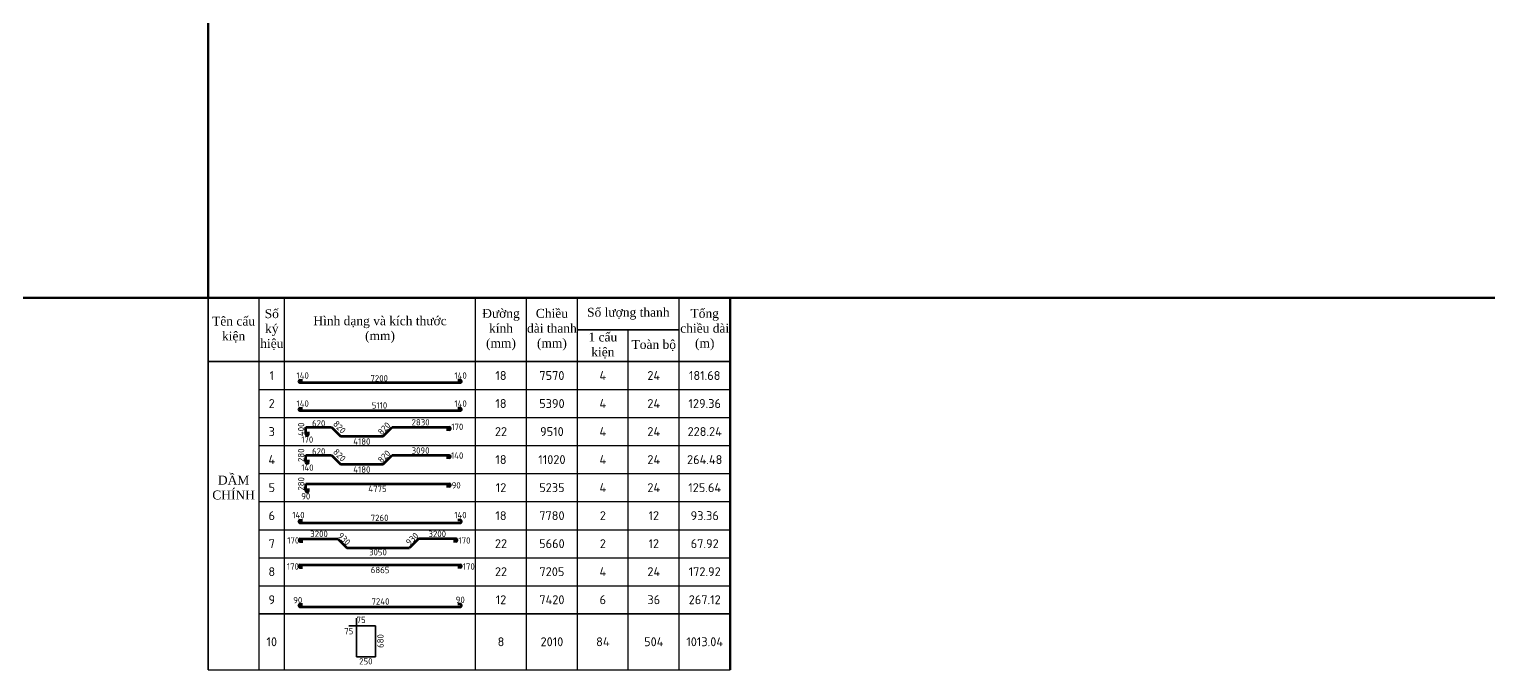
# Model space of a CAD drawing. Header units: millimetres. Extents: x 0 to 4970, y -594 to 1412.
# Drawn here: x 3824 to 4397, y -6 to 245 of the extents above; entities that cross this region are included whole.
import ezdxf

# ---------------------------------------------------------------- set-up
doc = ezdxf.new("R2010")
doc.units = ezdxf.units.MM
doc.header["$LTSCALE"] = 0.35
doc.header["$PDMODE"] = 3
doc.layers.get('0').update_dxf_attribs({"lineweight": 50})
for name, color, linetype, lineweight in [('0.35', 7, 'Continuous', 35), ('Cot Dai', 7, 'Continuous', 35), ('Cot thep', 2, 'Continuous', 70), ('Kich Thuoc', 1, 'Continuous', 20), ('Text', 40, 'Continuous', 20)]:
    doc.layers.add(name, color=color, linetype=linetype, lineweight=lineweight)
doc.styles.get("Standard").update_dxf_attribs({"font": 'isocpeur.ttf'})
doc.styles.add('vNTNS', font='times.ttf')
doc.dimstyles.new('Dim50KT', dxfattribs={"dimtxt": 2.5, "dimasz": 1.5, "dimexe": 1.25, "dimexo": 0.625, "dimtad": 1, "dimlfac": 50, "dimtxsty": 'Standard', "dimblk": 'ARCHTICK', "dimcen": 2.5, "dimse1": 1, "dimse2": 1, "dimsd1": 1, "dimsd2": 1, "dimadec": 0, "dimazin": 0, "dimtfac": 1, "dimtmove": 0, "dimatfit": 3, "dimfxl": 1, "dimarcsym": 0})

# ---------------------------------------------------------------- blocks, each defined once
blk = doc.blocks.new('*D711')
at = {"layer": 'Defpoints', "color": 0}
for p in [(3934.42, -0.52), (3977.67, -0.52), (3977.67, -4.9)]:
    blk.add_point(p, dxfattribs=at)
at = {"layer": 'Kich Thuoc', "color": 0, "insert": (3956.05, -3.03), "char_height": 2.5, "attachment_point": 5}
blk.add_mtext('250', dxfattribs=at)
blk = doc.blocks.new('_ArchTick')
at = {"color": 0, "linetype": 'ByBlock', "const_width": 0.15}
blk.add_lwpolyline([(-0.5, -0.5), (0.5, 0.5)], dxfattribs=at)
blk = doc.blocks.new('*D712')
at = {"layer": 'Defpoints', "color": 0}
for p in [(3963.65, 6.23), (3963.65, 3.63), (3963.65, 3.63)]:
    blk.add_point(p, dxfattribs=at)
at = {"layer": 'Kich Thuoc', "color": 0, "insert": (3961.77, 4.93), "char_height": 2.5, "attachment_point": 5, "rotation": 90}
blk.add_mtext('680', dxfattribs=at)
blk = doc.blocks.new('*D713')
at = {"layer": 'Defpoints', "color": 0}
for p in [(3889.5, 112.05), (4033.08, 112.05), (4033.08, 106.18)]:
    blk.add_point(p, dxfattribs=at)
at = {"layer": 'Kich Thuoc', "color": 0, "insert": (3961.29, 108.06), "char_height": 2.5, "attachment_point": 5}
blk.add_mtext('7200', dxfattribs=at)
blk = doc.blocks.new('*D714')
at = {"layer": 'Defpoints', "color": 0}
for p in [(3910.31, 99.59), (4012.55, 99.59), (4012.55, 95.54)]:
    blk.add_point(p, dxfattribs=at)
at = {"layer": 'Kich Thuoc', "color": 0, "insert": (3961.43, 97.41), "char_height": 2.5, "attachment_point": 5}
blk.add_mtext('5110', dxfattribs=at)
blk = doc.blocks.new('*D721')
at = {"layer": 'Defpoints', "color": 0}
for p in [(3933.33, 92.02), (3932.49, 84.02), (3932.49, 84.02)]:
    blk.add_point(p, dxfattribs=at)
at = {"layer": 'Kich Thuoc', "color": 0, "insert": (3930.62, 88.02), "char_height": 2.5, "attachment_point": 5, "rotation": 90}
blk.add_mtext('400', dxfattribs=at)
blk = doc.blocks.new('*D722')
at = {"layer": 'Defpoints', "color": 0}
for p in [(3931.41, 88.49), (3943.67, 88.49), (3943.67, 88.49)]:
    blk.add_point(p, dxfattribs=at)
at = {"layer": 'Kich Thuoc', "color": 0, "insert": (3937.54, 90.36), "char_height": 2.5, "attachment_point": 5}
blk.add_mtext('620', dxfattribs=at)
blk = doc.blocks.new('*D723')
at = {"layer": 'Defpoints', "color": 0}
for p in [(3938.55, 93.75), (3950.15, 81.45), (3950.15, 81.45)]:
    blk.add_point(p, dxfattribs=at)
at = {"layer": 'Kich Thuoc', "color": 0, "insert": (3945.71, 88.89), "char_height": 2.5, "attachment_point": 5, "rotation": 313.32236}
blk.add_mtext('820', dxfattribs=at)
blk = doc.blocks.new('*D724')
at = {"layer": 'Defpoints', "color": 0}
for p in [(3912.65, 85.02), (3996.29, 85.02), (3996.29, 81.37)]:
    blk.add_point(p, dxfattribs=at)
at = {"layer": 'Kich Thuoc', "color": 0, "insert": (3954.47, 83.24), "char_height": 2.5, "attachment_point": 5}
blk.add_mtext('4180', dxfattribs=at)
blk = doc.blocks.new('*D725')
at = {"layer": 'Defpoints', "color": 0}
for p in [(3912.65, 74.02), (3996.29, 74.02), (3996.29, 70.37)]:
    blk.add_point(p, dxfattribs=at)
at = {"layer": 'Kich Thuoc', "color": 0, "insert": (3954.47, 72.24), "char_height": 2.5, "attachment_point": 5}
blk.add_mtext('4180', dxfattribs=at)
blk = doc.blocks.new('*D726')
at = {"layer": 'Defpoints', "color": 0}
for p in [(3931.41, 77.49), (3943.67, 77.49), (3943.67, 77.49)]:
    blk.add_point(p, dxfattribs=at)
at = {"layer": 'Kich Thuoc', "color": 0, "insert": (3937.54, 79.36), "char_height": 2.5, "attachment_point": 5}
blk.add_mtext('620', dxfattribs=at)
blk = doc.blocks.new('*D727')
at = {"layer": 'Defpoints', "color": 0}
for p in [(3938.55, 82.75), (3950.15, 70.45), (3950.15, 70.45)]:
    blk.add_point(p, dxfattribs=at)
at = {"layer": 'Kich Thuoc', "color": 0, "insert": (3945.71, 77.89), "char_height": 2.5, "attachment_point": 5, "rotation": 313.32236}
blk.add_mtext('820', dxfattribs=at)
blk = doc.blocks.new('*D728')
at = {"layer": 'Defpoints', "color": 0}
for p in [(3970.38, 93.2), (3958.78, 80.9), (3958.78, 80.9)]:
    blk.add_point(p, dxfattribs=at)
at = {"layer": 'Kich Thuoc', "color": 0, "insert": (3963.22, 88.34), "char_height": 2.5, "attachment_point": 5, "rotation": 46.67764}
blk.add_mtext('820', dxfattribs=at)
blk = doc.blocks.new('*D729')
at = {"layer": 'Defpoints', "color": 0}
for p in [(3970.38, 82.2), (3958.78, 69.9), (3958.78, 69.9)]:
    blk.add_point(p, dxfattribs=at)
at = {"layer": 'Kich Thuoc', "color": 0, "insert": (3963.22, 77.34), "char_height": 2.5, "attachment_point": 5, "rotation": 46.67764}
blk.add_mtext('820', dxfattribs=at)
blk = doc.blocks.new('*D730')
at = {"layer": 'Defpoints', "color": 0}
for p in [(3949.23, 93.2), (4005.88, 93.2), (4005.88, 88.91)]:
    blk.add_point(p, dxfattribs=at)
at = {"layer": 'Kich Thuoc', "color": 0, "insert": (3977.55, 90.78), "char_height": 2.5, "attachment_point": 5}
blk.add_mtext('2830', dxfattribs=at)
blk = doc.blocks.new('*D731')
at = {"layer": 'Defpoints', "color": 0}
for p in [(3946.68, 82.39), (4008.43, 82.39), (4008.43, 77.81)]:
    blk.add_point(p, dxfattribs=at)
at = {"layer": 'Kich Thuoc', "color": 0, "insert": (3977.55, 79.69), "char_height": 2.5, "attachment_point": 5}
blk.add_mtext('3090', dxfattribs=at)
blk = doc.blocks.new('*D732')
at = {"layer": 'Defpoints', "color": 0}
for p in [(3933.33, 80.66), (3932.49, 75.06), (3932.49, 75.06)]:
    blk.add_point(p, dxfattribs=at)
at = {"layer": 'Kich Thuoc', "color": 0, "insert": (3930.62, 77.86), "char_height": 2.5, "attachment_point": 5, "rotation": 90}
blk.add_mtext('280', dxfattribs=at)
blk = doc.blocks.new('*D733')
at = {"layer": 'Defpoints', "color": 0}
for p in [(3912.96, 67.16), (4008.29, 67.16), (4008.29, 62.82)]:
    blk.add_point(p, dxfattribs=at)
at = {"layer": 'Kich Thuoc', "color": 0, "insert": (3960.62, 64.69), "char_height": 2.5, "attachment_point": 5}
blk.add_mtext('4775', dxfattribs=at)
blk = doc.blocks.new('*D734')
at = {"layer": 'Defpoints', "color": 0}
for p in [(3933.33, 69.42), (3932.49, 63.82), (3932.49, 63.82)]:
    blk.add_point(p, dxfattribs=at)
at = {"layer": 'Kich Thuoc', "color": 0, "insert": (3930.62, 66.62), "char_height": 2.5, "attachment_point": 5, "rotation": 90}
blk.add_mtext('280', dxfattribs=at)
blk = doc.blocks.new('*D735')
at = {"layer": 'Defpoints', "color": 0}
for p in [(3925.14, 55.04), (3997.74, 55.04), (3997.74, 51.38)]:
    blk.add_point(p, dxfattribs=at)
at = {"layer": 'Kich Thuoc', "color": 0, "insert": (3961.44, 53.26), "char_height": 2.5, "attachment_point": 5}
blk.add_mtext('7260', dxfattribs=at)
blk = doc.blocks.new('*D736')
at = {"layer": 'Defpoints', "color": 0}
for p in [(3905.7, 49.55), (3969.64, 49.55), (3969.64, 45.1)]:
    blk.add_point(p, dxfattribs=at)
at = {"layer": 'Kich Thuoc', "color": 0, "insert": (3937.67, 46.97), "char_height": 2.5, "attachment_point": 5}
blk.add_mtext('3200', dxfattribs=at)
blk = doc.blocks.new('*D737')
at = {"layer": 'Defpoints', "color": 0}
for p in [(3952.13, 49.55), (4016.07, 49.55), (4016.07, 45.1)]:
    blk.add_point(p, dxfattribs=at)
at = {"layer": 'Kich Thuoc', "color": 0, "insert": (3984.1, 46.97), "char_height": 2.5, "attachment_point": 5}
blk.add_mtext('3200', dxfattribs=at)
blk = doc.blocks.new('*D738')
at = {"layer": 'Defpoints', "color": 0}
for p in [(3940.21, 49.97), (3952.33, 37.54), (3952.46, 37.67)]:
    blk.add_point(p, dxfattribs=at)
at = {"layer": 'Kich Thuoc', "color": 0, "insert": (3947.53, 45.01), "char_height": 2.5, "attachment_point": 5, "rotation": 314.89603}
blk.add_mtext('930', dxfattribs=at)
blk = doc.blocks.new('*D739')
at = {"layer": 'Defpoints', "color": 0}
for p in [(3945.54, 42.14), (3976.07, 42.14), (3976.07, 37.89)]:
    blk.add_point(p, dxfattribs=at)
at = {"layer": 'Kich Thuoc', "color": 0, "insert": (3960.81, 39.77), "char_height": 2.5, "attachment_point": 5}
blk.add_mtext('3050', dxfattribs=at)
blk = doc.blocks.new('*D740')
at = {"layer": 'Defpoints', "color": 0}
for p in [(3981.56, 49.97), (3969.31, 37.67), (3969.44, 37.54)]:
    blk.add_point(p, dxfattribs=at)
at = {"layer": 'Kich Thuoc', "color": 0, "insert": (3974.24, 45.01), "char_height": 2.5, "attachment_point": 5, "rotation": 45.10397}
blk.add_mtext('930', dxfattribs=at)
blk = doc.blocks.new('*D741')
at = {"layer": 'Defpoints', "color": 0}
for p in [(3893.02, 35.21), (4030.3, 35.21), (4030.3, 30.94)]:
    blk.add_point(p, dxfattribs=at)
at = {"layer": 'Kich Thuoc', "color": 0, "insert": (3961.66, 32.81), "char_height": 2.5, "attachment_point": 5}
blk.add_mtext('6865', dxfattribs=at)
blk = doc.blocks.new('*D742')
at = {"layer": 'Defpoints', "color": 0}
for p in [(3893.16, 22.86), (4030.43, 22.86), (4030.43, 18.59)]:
    blk.add_point(p, dxfattribs=at)
at = {"layer": 'Kich Thuoc', "color": 0, "insert": (3961.8, 20.47), "char_height": 2.5, "attachment_point": 5}
blk.add_mtext('7240', dxfattribs=at)

msp = doc.modelspace()

# ---------------------------------------------------------------- linework, layer by layer
msp.add_line((4099.119492, -6.361783), (4099.119492, 139.638217))
for points in [[(3356.07698, 580.785388), (3894.119492, 580.785388), (3894.119492, 139.638217), (3356.07698, 139.638217)], [(3894.119492, 580.785388), (4432.162004, 580.785388), (4432.162004, 139.638217), (3894.119492, 139.638217)]]:
    msp.add_lwpolyline(points, close=True)
at = {"layer": '0.35'}
for p, q in [((3894.119492, -6.361783), (3894.119492, 139.638217)), ((4079.119492, 127.138217), (4039.119492, 127.138217)), ((3894.119492, 114.638217), (4099.119492, 114.638217)), ((3914.119492, 15.638217), (4099.119492, 15.638217))]:
    msp.add_line(p, q, dxfattribs=at)
at = {"layer": '0.35', "lineweight": 25}
for p, q in [((3914.119492, -6.361783), (3914.119492, 139.638217)), ((3924.119492, -6.361783), (3924.119492, 139.638217)), ((3999.119492, -6.361783), (3999.119492, 139.638217)), ((4019.119492, -6.361783), (4019.119492, 139.638217)), ((4039.119492, -6.361783), (4039.119492, 139.638217)), ((4079.119492, -6.361783), (4079.119492, 139.638217)), ((4059.119492, 114.638217), (4059.119492, 127.138217)), ((4059.119492, 114.638217), (4059.119492, 127.138217)), ((4059.119492, -6.361783), (4059.119492, 114.638217)), ((3914.119492, 103.638217), (4099.119492, 103.638217)), ((3914.119492, 92.638217), (4099.119492, 92.638217)), ((3914.119492, 81.638217), (4099.119492, 81.638217)), ((3914.119492, 70.638217), (4099.119492, 70.638217)), ((3914.119492, 59.638217), (4099.119492, 59.638217)), ((3914.119492, 48.638217), (4099.119492, 48.638217)), ((3914.119492, 37.638217), (4099.119492, 37.638217)), ((3914.119492, 26.638217), (4099.119492, 26.638217)), ((3894.119492, -6.361783), (4099.119492, -6.361783))]:
    msp.add_line(p, q, dxfattribs=at)
at = {"layer": 'Cot Dai'}
for p, q in [((3952.413037, 13.852665), (3952.413037, -1.251452)), ((3959.852613, 10.852665), (3949.413037, 10.852665)), ((3959.852613, -1.251452), (3959.852613, 10.852665)), ((3952.413037, -1.251452), (3959.852613, -1.251452))]:
    msp.add_line(p, q, dxfattribs=at)
at = {"layer": 'Cot thep'}
for p, q in [((3930.159286, 107.357118), (3931.159286, 107.357118)), ((3930.159286, 106.357118), (3993.159286, 106.357118)), ((3993.159286, 107.357118), (3992.159286, 107.357118)), ((3930.159286, 96.357118), (3931.159286, 96.357118)), ((3930.159286, 95.357118), (3993.159286, 95.357118)), ((3993.159286, 96.357118), (3992.159286, 96.357118)), ((3932.49186, 86.064145), (3932.49186, 88.821017)), ((3932.49186, 88.821017), (3942.582063, 88.821017)), ((3933.49186, 86.064145), (3933.49186, 87.064145)), ((3942.582063, 88.821017), (3946.117597, 85.285483)), ((3962.815691, 85.285483), (3966.351224, 88.821017)), ((3966.351224, 88.821017), (3988.755061, 88.821017)), ((3988.755061, 87.821017), (3987.755061, 87.821017)), ((3946.117597, 85.285483), (3962.815691, 85.285483)), ((3932.49186, 75.064145), (3932.49186, 77.821017)), ((3932.49186, 77.821017), (3942.582063, 77.821017)), ((3933.49186, 75.064145), (3933.49186, 76.064145)), ((3942.582063, 77.821017), (3946.117597, 74.285483)), ((3962.815691, 74.285483), (3966.351224, 77.821017)), ((3966.351224, 77.821017), (3988.755061, 77.821017)), ((3988.755061, 76.821017), (3987.755061, 76.821017)), ((3946.117597, 74.285483), (3962.815691, 74.285483)), ((3932.49186, 63.823868), (3932.49186, 66.580739)), ((3932.49186, 66.580739), (3988.755061, 66.580739)), ((3933.49186, 63.823868), (3933.49186, 64.823868)), ((3988.755061, 65.580739), (3987.755061, 65.580739)), ((3930.159286, 52.357118), (3931.159286, 52.357118)), ((3993.159286, 52.357118), (3992.159286, 52.357118)), ((3930.159286, 51.357118), (3993.159286, 51.357118)), ((3930.297306, 45.036591), (3945.03847, 45.036591)), ((3930.297306, 44.036591), (3931.297306, 44.036591)), ((3945.03847, 45.036591), (3948.574003, 41.501057)), ((3948.574003, 41.501057), (3973.196573, 41.501057)), ((3976.732107, 45.036591), (3973.196573, 41.501057)), ((3991.473271, 45.036591), (3976.732107, 45.036591)), ((3991.473271, 44.036591), (3990.473271, 44.036591)), ((3930.159286, 34.796026), (3993.159286, 34.796026)), ((3930.159286, 33.796026), (3931.159286, 33.796026)), ((3993.159286, 33.796026), (3992.159286, 33.796026)), ((3930.159286, 19.357118), (3931.159286, 19.357118)), ((3930.159286, 18.357118), (3993.159286, 18.357118)), ((3993.159286, 19.357118), (3992.159286, 19.357118))]:
    msp.add_line(p, q, dxfattribs=at)
for centre, start, end in [((3930.159286, 106.857118), 90, 270), ((3993.159286, 106.857118), 270, 90), ((3930.159286, 95.857118), 90, 270), ((3993.159286, 95.857118), 270, 90), ((3932.99186, 86.064145), 180, 0), ((3988.755061, 88.321017), 270, 90), ((3932.99186, 75.064145), 180, 0), ((3988.755061, 77.321017), 270, 90), ((3932.99186, 63.823868), 180, 0), ((3988.755061, 66.080739), 270, 90), ((3930.159286, 51.857118), 90, 270), ((3993.159286, 51.857118), 270, 90), ((3930.297306, 44.536591), 90, 270), ((3991.473271, 44.536591), 270, 90), ((3930.159286, 34.296026), 90, 270), ((3993.159286, 34.296026), 270, 90), ((3930.159286, 18.857118), 90, 270), ((3993.159286, 18.857118), 270, 90)]:
    msp.add_arc(centre, 0.5, start, end, dxfattribs=at)

# ---------------------------------------------------------------- texts
at = {"layer": 'Kich Thuoc', "char_height": 2.5, "width": 3.45107973}
for s, insert, attachment_point in [('140', (3928.83626, 110.368267), 1), ('140', (3990.83626, 110.368267), 1), ('140', (3928.83626, 99.368267), 1), ('140', (3990.83626, 99.368267), 1), ('170', (3989.618772, 90.256278), 1), ('170', (3930.678114, 85.226028), 1), ('140', (3989.495462, 78.97363), 1), ('140', (3930.678114, 74.226028), 1), ('90', (3989.734689, 67.280357), 1), ('90', (3930.678114, 62.985751), 1), ('140', (3927.167685, 55.617943), 1), ('140', (3990.780879, 55.617943), 1), ('170', (3925.185831, 45.685254), 1), ('170', (3992.425396, 45.685254), 1), ('170', (3925.047811, 35.444689), 1), ('170', (3994.111411, 35.444689), 1), ('90', (3927.532157, 22.240718), 1), ('90', (3991.337631, 22.361454), 1), ('75', (3955.975079, 14.475496), 3), ('75', (3951.115613, 10.071694), 3)]:
    msp.add_mtext(s, dxfattribs=dict(at, insert=insert, attachment_point=attachment_point))
at = {"layer": 'Text', "char_height": 3.5, "attachment_point": 5, "style": 'vNTNS'}
for s, insert, width in [('Tên cấu kiện', (3904.119492, 127.138217), 20), ('Số ký hiệu', (3919.119492, 127.138217), 10), ('Hình dạng và kích thước\\P(mm)', (3961.619492, 127.138217), 75), ('Đường kính (mm)', (4009.119492, 127.138217), 20), ('Chiều dài thanh\\P(mm)', (4029.119492, 127.138217), 20), ('Số lượng thanh', (4059.119492, 133.388217), 40), ('Tổng chiều dài\\P(m)', (4089.119492, 127.138217), 20), ('1 cấu kiện', (4049.119492, 120.888217), 20), ('Toàn bộ', (4069.119492, 120.888217), 20), ('DẦM\\PCHÍNH', (3904.119492, 65.138217), 20)]:
    msp.add_mtext(s, dxfattribs=dict(at, insert=insert, width=width))
at = {"layer": 'Text', "char_height": 3.5, "attachment_point": 5}
for s, insert, width in [('1', (3919.119492, 109.138217), 10), ('7570', (4029.119492, 109.138217), 20), ('4', (4049.119492, 109.138217), 20), ('24', (4069.119492, 109.138217), 20), ('181.68', (4089.119492, 109.138217), 20), ('2', (3919.119492, 98.138217), 10), ('5390', (4029.119492, 98.138217), 20), ('4', (4049.119492, 98.138217), 20), ('24', (4069.119492, 98.138217), 20), ('129.36', (4089.119492, 98.138217), 20), ('3', (3919.119492, 87.138217), 10), ('9510', (4029.119492, 87.138217), 20), ('4', (4049.119492, 87.138217), 20), ('24', (4069.119492, 87.138217), 20), ('228.24', (4089.119492, 87.138217), 20), ('4', (3919.119492, 76.138217), 10), ('11020', (4029.119492, 76.138217), 20), ('4', (4049.119492, 76.138217), 20), ('24', (4069.119492, 76.138217), 20), ('264.48', (4089.119492, 76.138217), 20), ('5', (3919.119492, 65.138217), 10), ('5235', (4029.119492, 65.138217), 20), ('4', (4049.119492, 65.138217), 20), ('24', (4069.119492, 65.138217), 20), ('125.64', (4089.119492, 65.138217), 20), ('6', (3919.119492, 54.138217), 10), ('7780', (4029.119492, 54.138217), 20), ('2', (4049.119492, 54.138217), 20), ('12', (4069.119492, 54.138217), 20), ('93.36', (4089.119492, 54.138217), 20), ('7', (3919.119492, 43.138217), 10), ('5660', (4029.119492, 43.138217), 20), ('2', (4049.119492, 43.138217), 20), ('12', (4069.119492, 43.138217), 20), ('67.92', (4089.119492, 43.138217), 20), ('8', (3919.119492, 32.138217), 10), ('7205', (4029.119492, 32.138217), 20), ('4', (4049.119492, 32.138217), 20), ('24', (4069.119492, 32.138217), 20), ('172.92', (4089.119492, 32.138217), 20), ('9', (3919.119492, 21.138217), 10), ('7420', (4029.119492, 21.138217), 20), ('6', (4049.119492, 21.138217), 20), ('36', (4069.119492, 21.138217), 20), ('267.12', (4089.119492, 21.138217), 20), ('10', (3919.119492, 4.638217), 10), ('8', (4009.119492, 4.638217), 20), ('2010', (4029.119492, 4.638217), 20), ('84', (4049.119492, 4.638217), 20), ('504', (4069.119492, 4.638217), 20), ('1013.04', (4089.119492, 4.638217), 20)]:
    msp.add_mtext(s, dxfattribs=dict(at, insert=insert, width=width))
at = {"layer": 'Text', "color": 3, "char_height": 3.5, "width": 20, "attachment_point": 5}
for insert in [(4009.119492, 109.138217), (4009.119492, 98.138217), (4009.119492, 76.138217), (4009.119492, 54.138217)]:
    msp.add_mtext('18', dxfattribs=dict(at, insert=insert))
at = {"layer": 'Text', "color": 1, "char_height": 3.5, "width": 20, "attachment_point": 5}
for insert in [(4009.119492, 87.138217), (4009.119492, 43.138217), (4009.119492, 32.138217)]:
    msp.add_mtext('22', dxfattribs=dict(at, insert=insert))
at = {"layer": 'Text', "color": 6, "char_height": 3.5, "width": 20, "attachment_point": 5}
for insert in [(4009.119492, 65.138217), (4009.119492, 21.138217)]:
    msp.add_mtext('12', dxfattribs=dict(at, insert=insert))

# ---------------------------------------------------------------- dimensions: what is measured, and where the dimension line sits
at = {"layer": 'Kich Thuoc'}
for base, p1, p2, text, picture, middle in [((4033.081343, 106.182999), (3889.49912, 112.045448), (4033.081343, 112.045448), '7200', '*D713', (3961.290232, 108.057999)), ((4012.55094, 95.539824), (3910.307994, 99.585937), (4012.55094, 99.585937), '5110', '*D714', (3961.429467, 97.414824)), ((3943.668587, 88.486979), (3931.412239, 88.486979), (3943.668587, 88.486979), '620', '*D722', (3937.540413, 90.361979)), ((4005.87644, 88.90973), (3949.229846, 93.200635), (4005.87644, 93.200635), '2830', '*D730', (3977.553143, 90.78473)), ((3996.286677, 81.366849), (3912.64661, 85.019134), (3996.286677, 85.019134), '4180', '*D724', (3954.466644, 83.241849)), ((3943.668587, 77.486979), (3931.412239, 77.486979), (3943.668587, 77.486979), '620', '*D726', (3937.540413, 79.361979)), ((4008.426538, 77.81193), (3946.679748, 82.386949), (4008.426538, 82.386949), '3090', '*D731', (3977.553143, 79.68693)), ((3996.286677, 70.366849), (3912.64661, 74.019134), (3996.286677, 74.019134), '4180', '*D725', (3954.466644, 72.241849)), ((4008.287325, 62.81738), (3912.959596, 67.158525), (4008.287325, 67.158525), '4775', '*D733', (3960.623461, 64.69238)), ((3997.73694, 51.383801), (3925.13694, 55.039637), (3997.73694, 55.039637), '7260', '*D735', (3961.43694, 53.258801)), ((3969.638371, 45.095669), (3905.697404, 49.551809), (3969.638371, 49.551809), '3200', '*D736', (3937.667888, 46.970669)), ((4016.073173, 45.095669), (3952.132206, 49.551809), (4016.073173, 49.551809), '3200', '*D737', (3984.102689, 46.970669)), ((3976.074023, 37.892911), (3945.544674, 42.136311), (3976.074023, 42.136311), '3050', '*D739', (3960.809348, 39.767911)), ((4030.295421, 30.939867), (3893.02315, 35.205517), (4030.295421, 35.205517), '6865', '*D741', (3961.659286, 32.814867)), ((4030.432463, 18.590875), (3893.160192, 22.856524), (4030.432463, 22.856524), '7240', '*D742', (3961.796327, 20.465875)), ((3977.672895, -4.902518), (3934.419523, -0.519273), (3977.672895, -0.519273), '250', '*D711', (3956.046209, -3.027518))]:
    dim = msp.add_linear_dim(base=base, p1=p1, p2=p2, text=text, dimstyle='Dim50KT', dxfattribs=at)
    dim.commit()
    dim.dimension.update_dxf_attribs({"geometry": picture, "text_midpoint": middle})
for base, p1, p2, picture, middle in [((3932.49186, 84.023015), (3933.334511, 92.023015), (3932.49186, 84.023015), '*D721', (3932.49186, 88.023015)), ((3932.49186, 75.064145), (3933.334511, 80.664145), (3932.49186, 75.064145), '*D732', (3932.49186, 77.864145)), ((3932.49186, 63.823868), (3933.334511, 69.423868), (3932.49186, 63.823868), '*D734', (3932.49186, 66.623868))]:
    dim = msp.add_linear_dim(base=base, p1=p1, p2=p2, angle=90, dimstyle='Dim50KT', dxfattribs=at)
    dim.commit()
    dim.dimension.update_dxf_attribs({"geometry": picture, "text_midpoint": middle, "dimtype": 160})
for p1, p2, distance, text, picture, middle in [((3938.54983, 93.75325), (3950.14983, 81.45325), 0, '820', '*D723', (3945.713902, 88.889691)), ((3970.383458, 93.20325), (3958.783458, 80.90325), 0, '820', '*D728', (3963.219386, 88.339691)), ((3938.54983, 82.75325), (3950.14983, 70.45325), 0, '820', '*D727', (3945.713902, 77.889691)), ((3970.383458, 82.20325), (3958.783458, 69.90325), 0, '820', '*D729', (3963.219386, 77.339691)), ((3940.206236, 49.968824), (3952.461676, 37.668824), -0.180623, '930', '*D738', (3947.534234, 45.014753)), ((3981.56434, 49.968824), (3969.308901, 37.668824), 0.180623, '930', '*D740', (3974.236343, 45.014753))]:
    dim = msp.add_aligned_dim(p1=p1, p2=p2, distance=distance, text=text, dimstyle='Dim50KT', dxfattribs=at)
    dim.commit()
    dim.dimension.update_dxf_attribs({"geometry": picture, "text_midpoint": middle})
dim = msp.add_linear_dim(base=(3963.649064, 3.63031), p1=(3963.649064, 6.23031), p2=(3963.649064, 3.63031), angle=90, text='680', dimstyle='Dim50KT', dxfattribs=at)
dim.commit()
dim.dimension.update_dxf_attribs({"geometry": '*D712', "text_midpoint": (3963.649064, 4.93031), "dimtype": 160})

doc.saveas('drawing.dxf')
